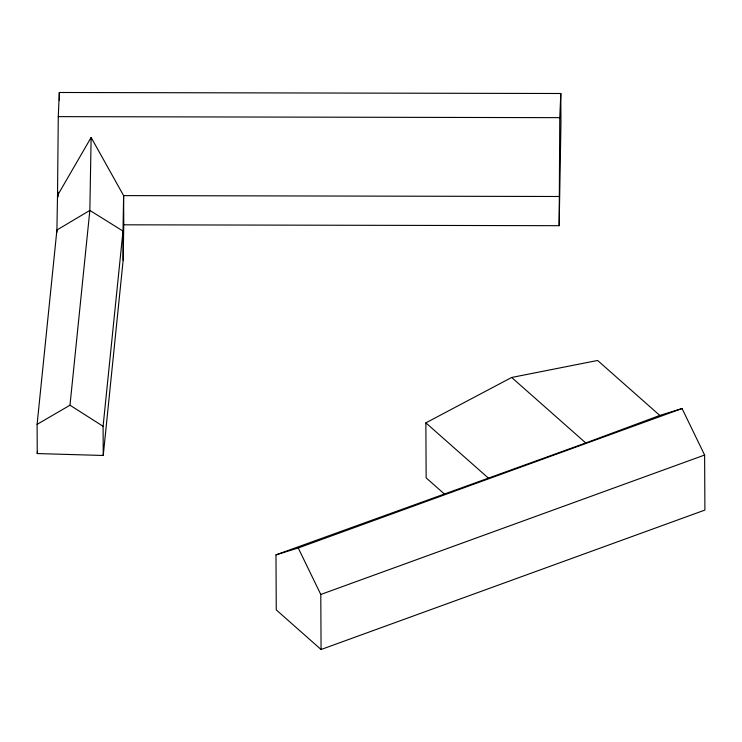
<?xml version="1.0" encoding="UTF-8"?>
<svg xmlns="http://www.w3.org/2000/svg" width="742" height="742" viewBox="0 0 742 742"><rect width="100%" height="100%" fill="white"/><g stroke="black" fill="none" stroke-linecap="round" stroke-linejoin="round"><path stroke-width="1.11" d="M57.514 195.48L58.275 116.642L59.323 92.49L560.813 93.501L560.961 122.699L559.162 225.689L123.766 224.807L123.144 260.247L103.24 455.477L37.248 453.557L37.1 424.359L56.911 230.011L57.514 195.48L91.127 137.474L123.617 195.61L123.766 224.807M559.162 225.689L559.765 117.653L560.813 93.501M58.154 196.815L58.238 192.187M91.127 137.474L89.847 210.413L69.989 405.206L37.1 424.359M37.248 453.557L37.48 451.349M103.24 455.477L103.092 426.307L122.996 231.068L123.617 195.61L559.014 196.491M444.291 493.922L426.158 477.885L425.862 422.857L511.665 377.465L597.607 360.464L659.805 415.437L682.065 408.536L704.612 455.041L704.9 510.069L321.073 649.51L276.265 609.905L275.978 554.868L585.772 442.965L659.805 415.437M275.978 554.868L298.238 547.976L682.065 408.536M321.073 649.51L320.785 594.472L704.612 455.041M58.275 116.642L559.765 117.653M69.989 405.206L103.092 426.307M511.665 377.465L585.772 442.965M425.862 422.857L488.06 477.82M298.238 547.976L320.785 594.472M123.144 260.247L122.996 231.068L89.847 210.413L56.911 230.011L56.921 232.265M59.323 92.49L59.36 100.356"/></g></svg>
